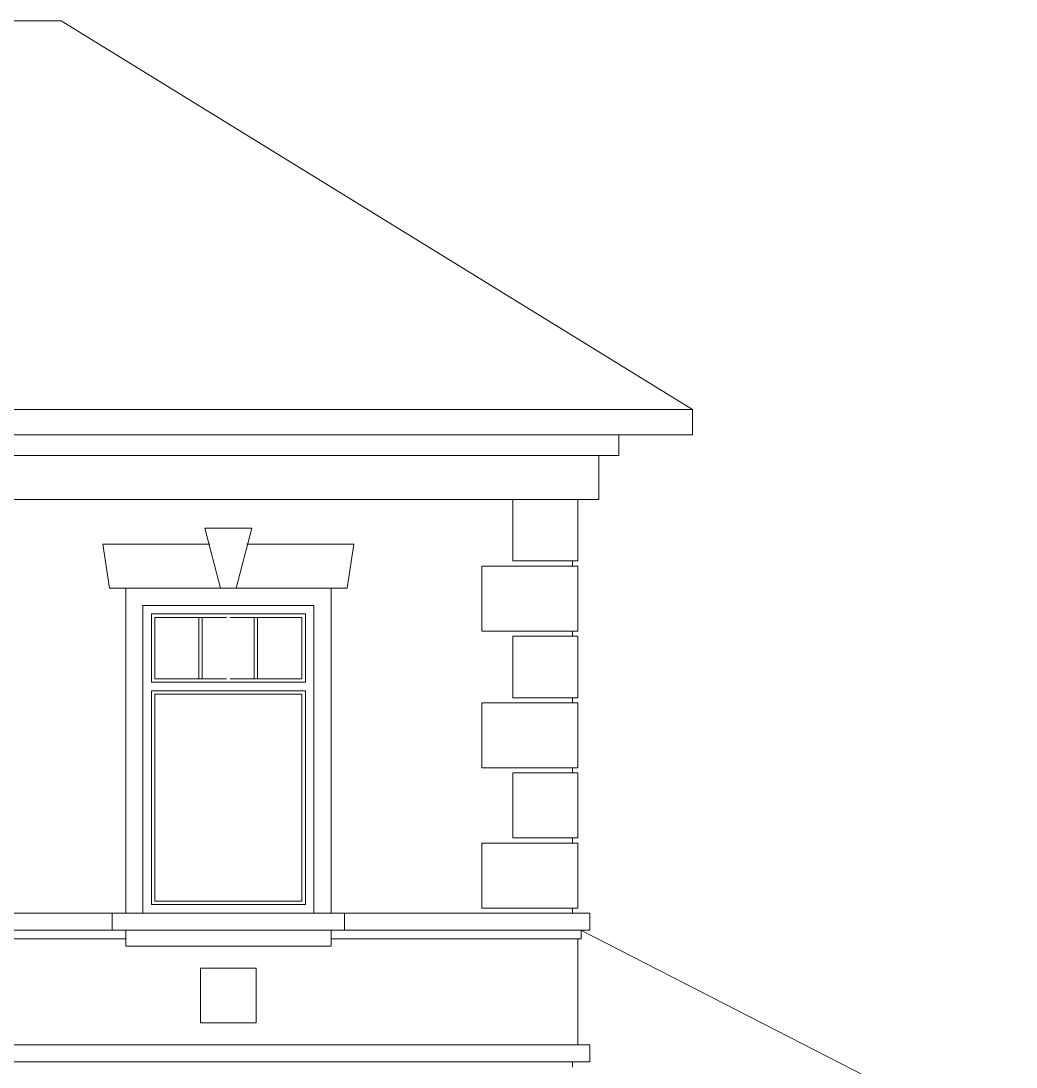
# Model space of a CAD drawing. Header units: millimetres. Extents: x 574812 to 785403, y 231698 to 285481.
# Drawn here: x 727769 to 733586, y 273392 to 279510 of the extents above; entities that cross this region are included whole.
import ezdxf

# ---------------------------------------------------------------- set-up
doc = ezdxf.new("R2010")
doc.units = ezdxf.units.MM
doc.layers.add('WALL-outdoor', color=14, linetype='Continuous', lineweight=30)

msp = doc.modelspace()

# ---------------------------------------------------------------- linework, layer by layer
at = {"layer": 'WALL-outdoor', "lineweight": 9}
for p, q in [((722361.2, 279510.5), (728004.4, 279510.5)), ((728004.4, 279510.5), (731693.5, 277238.9)), ((731693.5, 277238.9), (712305.8, 277238.9)), ((731693.5, 277088.9), (731693.5, 277238.9)), ((731693.5, 277088.9), (712305.8, 277088.9)), ((731264.7, 276969), (731264.7, 277088.9)), ((731264.7, 276969), (712734.6, 276969)), ((731147.5, 276969), (731147.5, 276712.4)), ((731147.5, 276712.4), (717155.6, 276712.4)), ((730643.5, 276712.4), (730643.5, 276352.4)), ((731023.5, 276712.4), (730643.5, 276712.4)), ((730643.5, 276712.4), (730643.5, 276352.4)), ((731023.5, 276712.4), (730643.5, 276712.4)), ((731023.5, 276712.4), (731023.5, 276352.4)), ((731023.5, 276712.4), (731023.5, 276352.4)), ((728936.1, 276192.4), (728844.3, 276544.4)), ((729118.5, 276544.4), (728844.3, 276544.4)), ((729026.7, 276192.4), (729118.5, 276544.4)), ((728873.9, 276451), (728248, 276451.1)), ((728286.8, 276192.4), (728248, 276451.1)), ((729088.9, 276451), (729714.8, 276451.1)), ((729676, 276192.4), (729714.8, 276451.1)), ((730463.5, 276322.4), (730463.5, 275942.4)), ((731023.5, 276322.4), (730463.5, 276322.4)), ((730463.5, 276322.4), (730463.5, 275942.4)), ((731023.5, 276322.4), (730463.5, 276322.4)), ((731023.5, 276352.4), (730643.5, 276352.4)), ((731023.5, 276352.4), (730643.5, 276352.4)), ((730993.5, 276352.4), (730993.5, 276322.4)), ((730993.5, 276352.4), (730993.5, 276322.4)), ((731023.5, 276322.4), (731023.5, 275942.4)), ((731023.5, 276322.4), (731023.5, 275942.4)), ((728936.1, 276192.4), (728286.8, 276192.4)), ((728381.4, 274292.4), (728381.4, 276192.4)), ((728936.1, 276192.4), (729026.7, 276192.4)), ((729026.7, 276192.4), (729676, 276192.4)), ((729581.4, 274292.4), (729581.4, 276192.4)), ((728481.4, 276092.4), (728481.4, 274292.4)), ((729481.4, 276092.4), (728481.4, 276092.4)), ((728481.4, 276092.4), (728481.4, 274292.4)), ((729481.4, 276092.4), (728481.4, 276092.4)), ((728481.4, 276092.4), (728481.4, 274292.4)), ((729481.4, 276092.4), (728481.4, 276092.4)), ((728481.4, 276092.4), (728481.4, 274292.4)), ((728481.4, 276092.4), (728481.4, 276092.4)), ((729131.4, 276092.4), (728831.4, 276092.4)), ((729481.4, 276092.4), (729481.4, 274292.4)), ((729481.4, 276092.4), (729481.4, 274292.4)), ((729481.4, 276092.4), (729481.4, 274292.4)), ((729481.4, 276092.4), (729481.4, 276092.4)), ((729431.4, 276042.4), (728531.4, 276042.4)), ((728531.4, 275642.9), (728531.4, 276042.4)), ((728551.4, 276022.4), (728971.4, 276022.4)), ((728551.4, 275662.9), (728551.4, 276022.4)), ((728808.9, 276022.4), (728808.9, 275662.9)), ((728828.9, 276022.4), (728828.9, 275662.9)), ((728991.4, 276022.4), (729411.4, 276022.4)), ((729131.9, 276022.4), (729131.9, 275662.9)), ((729151.9, 276022.4), (729151.9, 275662.9)), ((729411.4, 275662.9), (729411.4, 276022.4)), ((729431.4, 276042.4), (729431.4, 275642.9)), ((731023.5, 275942.4), (730463.5, 275942.4)), ((731023.5, 275942.4), (730463.5, 275942.4)), ((730993.5, 275942.4), (730993.5, 275912.4)), ((730643.5, 275912.4), (730643.5, 275552.4)), ((731023.5, 275912.4), (730643.5, 275912.4)), ((730643.5, 275912.4), (730643.5, 275552.4)), ((731023.5, 275912.4), (730643.5, 275912.4)), ((731023.5, 275912.4), (731023.5, 275552.4)), ((731023.5, 275912.4), (731023.5, 275552.4)), ((728531.4, 275642.9), (729431.4, 275642.9)), ((728971.4, 275662.9), (728551.4, 275662.9)), ((729411.4, 275662.9), (728991.4, 275662.9)), ((728531.4, 274342.4), (728531.4, 275592.9)), ((728531.4, 275592.9), (729431.4, 275592.9)), ((728551.4, 274362.4), (728551.4, 275572.9)), ((728551.4, 275572.9), (729411.4, 275572.9)), ((729411.4, 274362.4), (729411.4, 275572.9)), ((729431.4, 275592.9), (729431.4, 274342.4)), ((729431.4, 275192.4), (729431.4, 275563)), ((730463.5, 275522.4), (730463.5, 275142.4)), ((731023.5, 275522.4), (730463.5, 275522.4)), ((730463.5, 275522.4), (730463.5, 275142.4)), ((731023.5, 275522.4), (730463.5, 275522.4)), ((731023.5, 275552.4), (730643.5, 275552.4)), ((731023.5, 275552.4), (730643.5, 275552.4)), ((730993.5, 275552.4), (730993.5, 275522.4)), ((730993.5, 275552.4), (730993.5, 275522.4)), ((731023.5, 275522.4), (731023.5, 275142.4)), ((731023.5, 275522.4), (731023.5, 275142.4)), ((731023.5, 275142.4), (730463.5, 275142.4)), ((731023.5, 275142.4), (730463.5, 275142.4)), ((730993.5, 275142.4), (730993.5, 275112.4)), ((730993.5, 275142.4), (730993.5, 275112.4)), ((730643.5, 275112.4), (730643.5, 274732.4)), ((731023.5, 275112.4), (730643.5, 275112.4)), ((730643.5, 275112.4), (730643.5, 274732.4)), ((731023.5, 275112.4), (730643.5, 275112.4)), ((731023.5, 275112.4), (731023.5, 274732.4)), ((731023.5, 275112.4), (731023.5, 274732.4)), ((730463.5, 274702.4), (730463.5, 274485.7)), ((731023.5, 274702.4), (730463.5, 274702.4)), ((730463.5, 274702.4), (730463.5, 274322.4)), ((731023.5, 274702.4), (730463.5, 274702.4)), ((731023.5, 274732.4), (730643.5, 274732.4)), ((731023.5, 274732.4), (730643.5, 274732.4)), ((730993.5, 274732.4), (730993.5, 274702.4)), ((730993.5, 274732.4), (730993.5, 274702.4)), ((731023.5, 274702.4), (731023.5, 274322.4)), ((731023.5, 274702.4), (731023.5, 274322.4)), ((729431.4, 274342.4), (728531.4, 274342.4)), ((728551.4, 274362.4), (729411.4, 274362.4)), ((731093.5, 274292.4), (712905.8, 274292.4)), ((728301.8, 274292.4), (728301.8, 274192.4)), ((729631.4, 274292.4), (728407.3, 274292.4)), ((729481.4, 274292.4), (728481.4, 274292.4)), ((729481.4, 274292.4), (728481.4, 274292.4)), ((729481.4, 274292.4), (728481.4, 274292.4)), ((729661, 274292.4), (729661, 274192.4)), ((731023.5, 274322.4), (730463.5, 274322.4)), ((731023.5, 274292.4), (730643.5, 274292.4)), ((731023.5, 274292.4), (730643.5, 274292.4)), ((731023.5, 274322.4), (730779.8, 274322.4)), ((731023.5, 274292.4), (730837.9, 274292.4)), ((731023.5, 274292.4), (730837.9, 274292.4)), ((730993.5, 274322.4), (730993.5, 274292.4)), ((730993.5, 274322.4), (730993.5, 274292.4)), ((731093.5, 274292.4), (731093.5, 274192.4)), ((731093.5, 274192.4), (712905.8, 274192.4)), ((728381.4, 274099.6), (728381.4, 274192.4)), ((728381.4, 274192.4), (728381.4, 274099.6)), ((728407.3, 274192.4), (729631.4, 274192.4)), ((729581.4, 274099.6), (729581.4, 274192.4)), ((729581.4, 274192.4), (729581.4, 274099.6)), ((733585.8, 272889), (731042.5, 274192.4)), ((731043.5, 274142.4), (731043.5, 274192.4)), ((728381.4, 274142.4), (727383.5, 274142.4)), ((728381.4, 274099.6), (729581.4, 274099.6)), ((731043.5, 274142.4), (729581.4, 274142.4)), ((731023.5, 274142.4), (731023.5, 273522.4)), ((728818.9, 273971), (729143.9, 273971)), ((728818.9, 273971), (728818.9, 273651)), ((729143.9, 273651), (729143.9, 273971)), ((728818.9, 273651), (729143.9, 273651)), ((731093.5, 273522.4), (722455.8, 273522.4)), ((731093.5, 273522.4), (731093.5, 273422.4)), ((717775.8, 273422.4), (731093.5, 273422.4)), ((730993.5, 273422.4), (730993.5, 273392.4))]:
    msp.add_line(p, q, dxfattribs=at)

doc.saveas('drawing.dxf')
